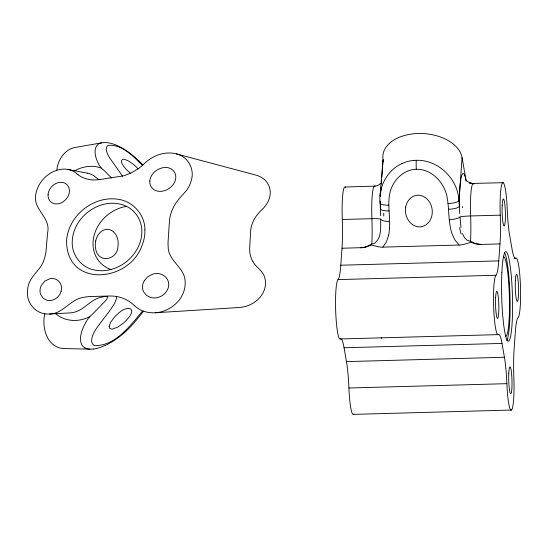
<?xml version="1.0" encoding="UTF-8"?>
<svg xmlns="http://www.w3.org/2000/svg" width="548" height="548" viewBox="0 0 548 548"><rect width="100%" height="100%" fill="white"/><g stroke="black" fill="none" stroke-linecap="round" stroke-linejoin="round"><path stroke-width="0.82" d="M116.676 296.53L116.203 299.407L114.717 302.955A49.019 37.607 -9.9 0 1 113.957 304.352L109.422 311.196L99.27 324.498M48.073 194.485C47.621 198.308 49.875 202.424 53.683 203.52A7.871 6.042 -9.9 0 0 56.136 203.931C61.081 204.034 65.664 200.794 67.938 196.52A18.755 14.392 -9.9 0 0 69.274 192.636C70.165 188.444 67.774 183.614 63.445 182.587A7.871 6.035 -9.9 0 0 60.814 182.265C56.334 182.381 52.224 185.197 49.937 188.957A18.618 14.282 -9.9 0 0 48.08 194.485M389.47 228.283C390.382 216.624 387.326 204.822 389.834 193.3C392.519 180.402 403.972 168.681 417.754 169.305C431.954 169.743 443.264 181.868 446.647 195.04C449.004 205.377 448.291 216.152 450.237 226.584A51.122 48.882 21.7 0 0 451.819 233.263L454.881 239.969L459.142 245.031A18.858 14.467 -9.9 0 0 465.985 243.75L470.54 242.401L474.897 243.524A18.824 14.44 -9.9 0 0 481.569 244.463M353.926 413.87A29.845 3.589 88.4 0 1 348.912 388.005A39.792 4.781 88.4 0 0 346.466 361.605L344.048 347.761A39.792 4.781 88.4 0 0 340.349 338.965A29.845 3.589 88.4 0 1 335.732 312.264A29.845 3.589 88.4 0 1 338.02 279.603A39.792 4.781 88.4 0 0 340.801 265.218L342.007 248.244A39.792 4.781 88.4 0 0 342.288 219.488A29.845 3.589 88.4 0 1 345.802 187.704M380.141 201.095L380.565 215.707M380.49 196.225L380.607 194.609M380.949 189.718L381.127 187.217M381.367 183.888L381.661 179.723M381.84 177.223L383.079 159.728A39.792 25.071 4.1 0 1 418.186 133.493A39.792 25.071 4.1 0 1 462.067 157.557L466.163 181.025A39.805 4.781 88.4 0 0 459.361 206.308L459.731 213.535M462.067 157.557L459.012 200.547L459.361 206.308A9.946 2.658 -3.5 0 1 448.415 209.288M511.517 410.034A29.845 3.589 88.4 0 1 506.873 383.669A39.792 4.781 88.4 0 0 504.427 357.262L502.016 343.418A39.792 4.781 88.4 0 0 498.317 334.623A29.845 3.589 88.4 0 1 493.7 307.921A29.845 3.589 88.4 0 1 495.981 275.26A39.792 4.781 88.4 0 0 498.769 260.875L499.975 243.908A39.792 4.781 88.4 0 0 500.255 215.152A29.845 3.589 88.4 0 1 502.591 182.758A29.845 3.589 88.4 0 1 507.229 209.131A39.792 4.781 88.4 0 0 509.681 235.53L512.092 249.374A39.792 4.781 88.4 0 0 515.791 258.17A29.845 3.589 88.4 0 1 520.408 284.871A29.845 3.589 88.4 0 1 518.12 317.532A39.792 4.781 88.4 0 0 515.339 331.917L514.134 348.884A39.792 4.781 88.4 0 0 513.853 377.647A29.845 3.589 88.4 0 1 511.517 410.034L353.549 414.377M401.972 163.605C387.107 170.14 378.593 186.854 380.024 202.719A9.946 2.658 -3.5 0 0 388.82 205.158M76.734 173.709A19.201 14.734 -9.9 0 0 68.144 169.442A17.988 13.796 -9.9 0 0 59.033 169.709C49.923 171.73 42.162 178.415 38.175 186.772A41.532 31.859 -9.9 0 0 35.764 194.574C32.572 209.425 51.272 217.604 47.573 232.866L46.101 250.422A54.971 42.169 -9.9 0 1 44.046 259.649C41.148 269.931 30.421 275.534 28.201 286.097A41.58 31.9 -9.9 0 0 27.4 293.365C27.427 303.181 34.969 312.456 44.826 313.764C41.443 327.69 47.197 348.001 64.095 348.555L89.975 349.138A19.694 15.111 -9.9 0 0 93.578 348.96M380.017 196.081L383.079 159.728L383.374 161.4M56.787 170.298C57.752 160.043 64.534 149.323 75.254 147.439L101.62 142.857C108.12 141.747 114.621 144.069 120.307 147.049A84.961 65.178 -9.9 0 1 129.862 153.207A118.464 90.879 -9.9 0 1 138.644 160.653A115.107 88.303 -9.9 0 1 142.829 165.03C149.988 157.625 159.948 152.577 170.414 153.002A23.078 17.7 -9.9 0 1 176.333 153.885L255.848 175.093A22.482 17.248 -9.9 0 1 260.971 177.148C267.684 180.607 271.513 188.615 269.904 196.006A32.503 24.934 -9.9 0 1 263.896 207.706L261.759 209.87A42.819 32.846 -9.9 0 0 250.594 231.571L249.696 247.97A41.045 31.489 -9.9 0 0 252.971 261.725M388.676 235.044L386.463 241.867L382.84 247.127L459.142 245.031M144.227 280.781L147.7 276.802L152.508 274.24A11.2 8.59 -9.9 0 1 158.297 273.603C163.462 273.986 168.25 278.131 168.654 283.426A18.735 14.371 -9.9 0 1 167.983 288.549C166.27 293.276 161.852 296.769 156.954 297.701A11.111 8.528 -9.9 0 1 154.728 297.948A11.234 8.617 -9.9 0 1 150.358 297.372L146.59 295.427L143.651 291.879A18.283 14.022 -9.9 0 1 144.261 280.795M106.182 296.324C108.86 296.345 106.778 299.523 105.613 300.647A31.435 24.119 -9.9 0 1 105.195 301.119L96.366 310.209A78.378 60.129 -9.9 0 1 89.934 316.47L86.872 320.416L83.81 326.176A59.8 45.881 -9.9 0 0 81.186 333.451C79.933 338.369 79.885 345.151 84.974 347.932M142.213 311.38C130.088 325.855 115.655 345.809 94.914 345.63A5.432 4.172 -9.9 0 1 93.098 344.596C89.879 340.904 92.53 335.568 94.379 331.848A64.637 49.587 -9.9 0 1 99.298 324.505M371.756 244.011L366.482 246.696M381.107 183.196L377.846 185.491L374.565 186.135L345.24 187.026M142.829 165.023A47.909 36.757 -9.9 0 1 138.021 168.914L131.102 173.017L123.656 175.846L99.284 179.614A25.948 19.906 -9.9 0 1 89.043 179.477A26.051 19.981 -9.9 0 1 78.069 174.709M74.706 170.757C82.707 166.359 92.66 164.722 101.325 168.133A62.123 47.655 -9.9 0 1 106.785 173.168A67.137 51.505 -9.9 0 0 108.62 175.107L111.573 177.908M89.927 316.47C79.364 322.354 64.986 321.971 55.773 313.675M367.27 246.477L371.811 245.114L376.161 246.237A18.968 14.556 -9.9 0 0 382.84 247.182M365.283 247.045L364.557 247.223M126.526 206.391A28.982 22.235 -9.9 0 0 119.574 203.966L117.409 203.589A27.605 21.18 -9.9 0 0 110.395 203.308C95.489 204.26 81.727 214.145 75.542 227.667A54.629 41.908 -9.9 0 0 72.274 240.983C71.233 254.272 80.844 267.287 93.982 269.89A27.612 21.18 -9.9 0 0 100.846 270.733L103.106 270.705A29.058 22.297 -9.9 0 0 112.114 269.171C123.643 265.78 133.534 257.224 138.548 246.305A54.67 41.943 -9.9 0 0 141.761 233.914C142.795 222.769 136.774 211.199 126.533 206.384C114.21 208.295 103.161 216.446 97.291 227.386A52.594 40.353 -9.9 0 0 93.016 244.511C93.139 251.443 95.866 258.361 100.832 263.252A31.236 23.961 -9.9 0 0 109.168 268.856L110.949 269.5M143.603 311.202A24.968 19.153 -9.9 0 0 155.194 312.785C167.894 311.99 179.997 303.318 183.936 291.077A41.497 31.839 -9.9 0 0 185.135 281.117C184.553 267.129 167.77 260.834 168.174 246.312A53.868 41.326 -9.9 0 1 168.113 241.209L169.414 221.536A54.985 42.182 -9.9 0 1 178.388 199.712L186.943 189.889A42.066 32.27 -9.9 0 0 191.348 180.278C194.841 169.202 187.827 156.324 176.333 153.885M413.706 160.468C434.715 158.242 454.813 175.079 458.34 195.595A43.669 39.874 15.4 0 1 458.745 198.239L459.012 200.547A9.946 2.658 -3.5 0 1 448.059 203.527M361.865 247.648L342.007 248.244M44.833 313.764A18.187 13.953 -9.9 0 0 49.587 314.011C63.369 313.86 70.35 298.92 83.741 297.345A27.222 20.879 -9.9 0 1 90.276 296.543L109.477 296.009C118.532 295.714 127.732 299.044 134.212 305.435M155.194 312.764L239.14 307.517A23.646 18.139 -9.9 0 0 244.566 306.681C253.395 304.537 261.547 298.235 264.479 289.44A32.106 24.633 -9.9 0 0 264.787 277.911C263.287 270.897 256.252 267.657 252.991 261.718M49.587 314.011L69.63 312.935A18.468 14.166 -9.9 0 0 72.843 312.538C84.207 310.716 90.393 298.886 101.88 297.119A27.496 21.091 -9.9 0 1 105.99 296.324M503.208 182.683L473.294 183.422L469.307 182.977L473.965 183.875L470.026 182.964L466.649 180.847M342.288 219.488L371.907 218.679A9.946 0.863 -2.2 0 1 380.668 219.152A9.946 2.699 -1.6 0 0 389.512 221.44M500.255 215.152L470.636 215.96A9.946 0.863 -2.2 0 0 459.957 216.974A9.946 2.617 -5.4 0 1 449.36 219.789M499.975 243.908L481.452 244.415M514.099 258.218L515.791 258.17M340.801 265.218L498.769 260.875M338.02 279.603L495.981 275.26M340.349 338.965L498.317 334.623M344.048 347.761L502.016 343.418M346.466 361.605L504.427 357.262M348.912 388.005L506.873 383.669M481.391 244.415L475.527 243.668L470.568 241.236L467.3 240.367L464.526 237.75L462.43 233.551M68.123 169.496L87.29 173.154M78.049 174.73L76.782 173.682M142.405 165.414C133.363 156.283 122.081 144.234 108.264 145.323A3.213 2.466 -9.9 0 0 107.278 146.001C105.058 148.645 106.805 152.406 108.066 155.091A62.287 47.786 -9.9 0 0 111.641 160.708L121.786 175.045A74.186 56.91 -9.9 0 1 122.457 176.168M138.021 168.914L136.63 167.352A49.457 37.942 -9.9 0 0 133.212 164.181L128.554 160.982L124.752 159.42A4.336 3.322 -9.9 0 0 122.916 159.256C119.546 160.496 122.581 164.811 123.91 166.613A47.799 36.668 -9.9 0 0 130.623 173.243M101.325 168.133L98.887 164.79L96.715 159.817A49.258 37.785 -9.9 0 1 95.263 154.358C94.777 150.926 95.044 146.782 97.955 144.439A6.323 4.85 -9.9 0 1 99.996 143.288L100.791 143.035A7.446 5.713 -9.9 0 1 101.62 142.857M460.991 227.495L459.957 216.974M380.668 219.152C380.497 227.078 381.867 237.421 374.901 242.99A6.192 6.144 72.6 0 1 371.839 243.97A39.792 4.781 88.4 0 0 371.907 218.679A29.845 3.589 88.4 0 1 375.154 186.484M89.954 349.117A10.035 7.699 -9.9 0 1 84.954 347.959M134.246 305.414A29.208 22.406 -9.9 0 0 143.576 311.243L135.493 321.149A97.318 74.658 -9.9 0 1 126.595 330.677A93.598 71.809 -9.9 0 1 116.217 339.075A66.123 50.724 -9.9 0 1 107.531 344.329A48.902 37.517 -9.9 0 1 105.209 345.452M105.148 345.377A32.627 25.03 -9.9 0 1 93.598 349.09M87.31 173.113A19.159 14.7 -9.9 0 1 95.804 177.264A28.112 21.564 -9.9 0 0 99.14 179.634M416.302 169.305A9.946 1.199 88.4 0 1 416.281 160.304M470.568 241.236A39.792 4.781 88.4 0 0 470.636 215.96A29.845 3.589 88.4 0 1 473.883 183.772M461.121 233.969A34.271 33.757 71.6 0 1 459.731 227.639M462.574 207.603A78.672 1.5 86.5 0 1 462.505 206.5M383.785 216.022A78.672 11.015 89.7 0 1 383.723 213.33M366.537 246.833A17.173 14.036 -9.4 0 1 365.331 247.189M364.578 247.292A15.597 12.186 -10.1 0 1 361.865 247.723M367.263 246.456A18.379 14.104 -9.9 0 1 360.413 247.778M380.422 201.87A39.805 4.781 88.4 0 0 380.38 208.473A9.946 2.658 -3.5 0 0 389.176 210.911M380.792 192.033A39.805 4.781 88.4 0 1 381.141 187.512M381.552 183.854A39.805 4.781 88.4 0 1 381.668 183.005M401.958 163.592A35.415 32.442 14.8 0 1 413.692 160.386M389.45 228.283A50.937 48.703 21.7 0 1 388.696 235.044M381.641 338.424A39.792 4.781 88.4 0 1 381.285 337.616M504.379 252.47A44.772 5.384 88.4 0 1 509.976 296.735A44.772 5.384 88.4 0 1 506.701 340.555M503.365 256.704A39.792 4.781 88.4 0 1 509.38 296.701A39.792 4.781 88.4 0 1 505.462 336.212M109.141 326.259L109.737 328.444L111.765 329.143A4.446 3.411 -9.9 0 0 112.278 329.122L117.854 327.067L123.547 322.971A40.689 31.215 -9.9 0 0 126.54 320.059C138.767 307.298 126.711 304.455 117.423 314.305A40.675 31.209 -9.9 0 0 114.34 317.306L110.771 322.005L109.141 326.259M144.925 229.865L144.857 233.311A61.862 47.464 -9.9 0 1 141.569 246.593C128.102 282.843 65.465 287.714 66.623 239.962A61.856 47.457 -9.9 0 1 69.754 227.441C76.679 211.131 93.379 199.198 111.217 198.794A31.003 23.783 -9.9 0 1 117.704 199.219C132.739 201.027 145.028 214.658 144.925 229.865M149.83 181.114C149.405 185.293 152.132 189.464 156.139 190.725A10.405 7.98 -9.9 0 0 158.954 191.327C164.681 191.793 170.387 188.718 173.552 183.998A19.029 14.597 -9.9 0 0 175.442 179.778C176.881 175.031 174.161 169.483 169.325 168.085A10.453 8.021 -9.9 0 0 165.332 167.483C160.379 167.551 155.605 170.147 152.618 174.065A18.899 14.501 -9.9 0 0 149.905 180.422L149.83 181.114M405.712 207.034L405.513 208.521A20.029 19.153 21.7 0 0 405.863 214.282C407.075 220.049 411.384 225.516 417.364 226.68A11.111 10.618 21.7 0 0 422.241 226.543C428.036 225.098 431.728 219.282 432.194 213.556A20.029 19.153 21.7 0 0 431.838 207.795C430.625 202.027 426.317 196.561 420.337 195.396A11.111 10.618 21.7 0 0 415.459 195.533C410.192 196.842 406.582 201.849 405.712 207.034M95.701 240.921L95.468 242.319A31.722 24.331 -9.9 0 0 95.53 247.71C96.928 263.773 117.539 260.923 117.984 246.134A31.51 24.174 -9.9 0 0 117.752 239.544C116.786 234.613 113.011 229.591 107.648 229.352A6.932 5.322 -9.9 0 0 105.435 229.53C100.133 230.708 96.729 235.859 95.701 240.921M61.075 291.378C59.773 296.057 55.622 299.9 50.752 300.503A8.254 6.336 -9.9 0 1 47.231 300.331L43.196 298.263L40.49 294.077A18.31 14.043 -9.9 0 1 41.271 285.563L44.833 281.097L49.95 278.685A8.247 6.329 -9.9 0 1 53.992 278.658C58.129 279.398 61.273 283.22 61.486 287.371A18.762 14.399 -9.9 0 1 61.075 291.378M495.618 297.687A13.488 1.623 88.4 0 0 497.481 318.388A13.488 1.623 88.4 0 0 498.454 298.667A13.488 1.623 88.4 0 0 495.618 297.687M501.858 272.425A44.772 5.384 88.4 0 0 508.037 341.109A44.772 5.384 88.4 0 0 511.263 275.658A44.772 5.384 88.4 0 0 501.858 272.425M508.784 373.126A13.488 1.623 88.4 0 0 510.647 393.827A13.488 1.623 88.4 0 0 511.62 374.106A13.488 1.623 88.4 0 0 508.784 373.126M515.353 280.658A13.488 1.623 88.4 0 0 517.216 301.352A13.488 1.623 88.4 0 0 518.189 281.631A13.488 1.623 88.4 0 0 515.353 280.658M502.187 205.219A13.488 1.623 88.4 0 0 504.05 225.913A13.488 1.623 88.4 0 0 505.023 206.192A13.488 1.623 88.4 0 0 502.187 205.219"/></g></svg>
